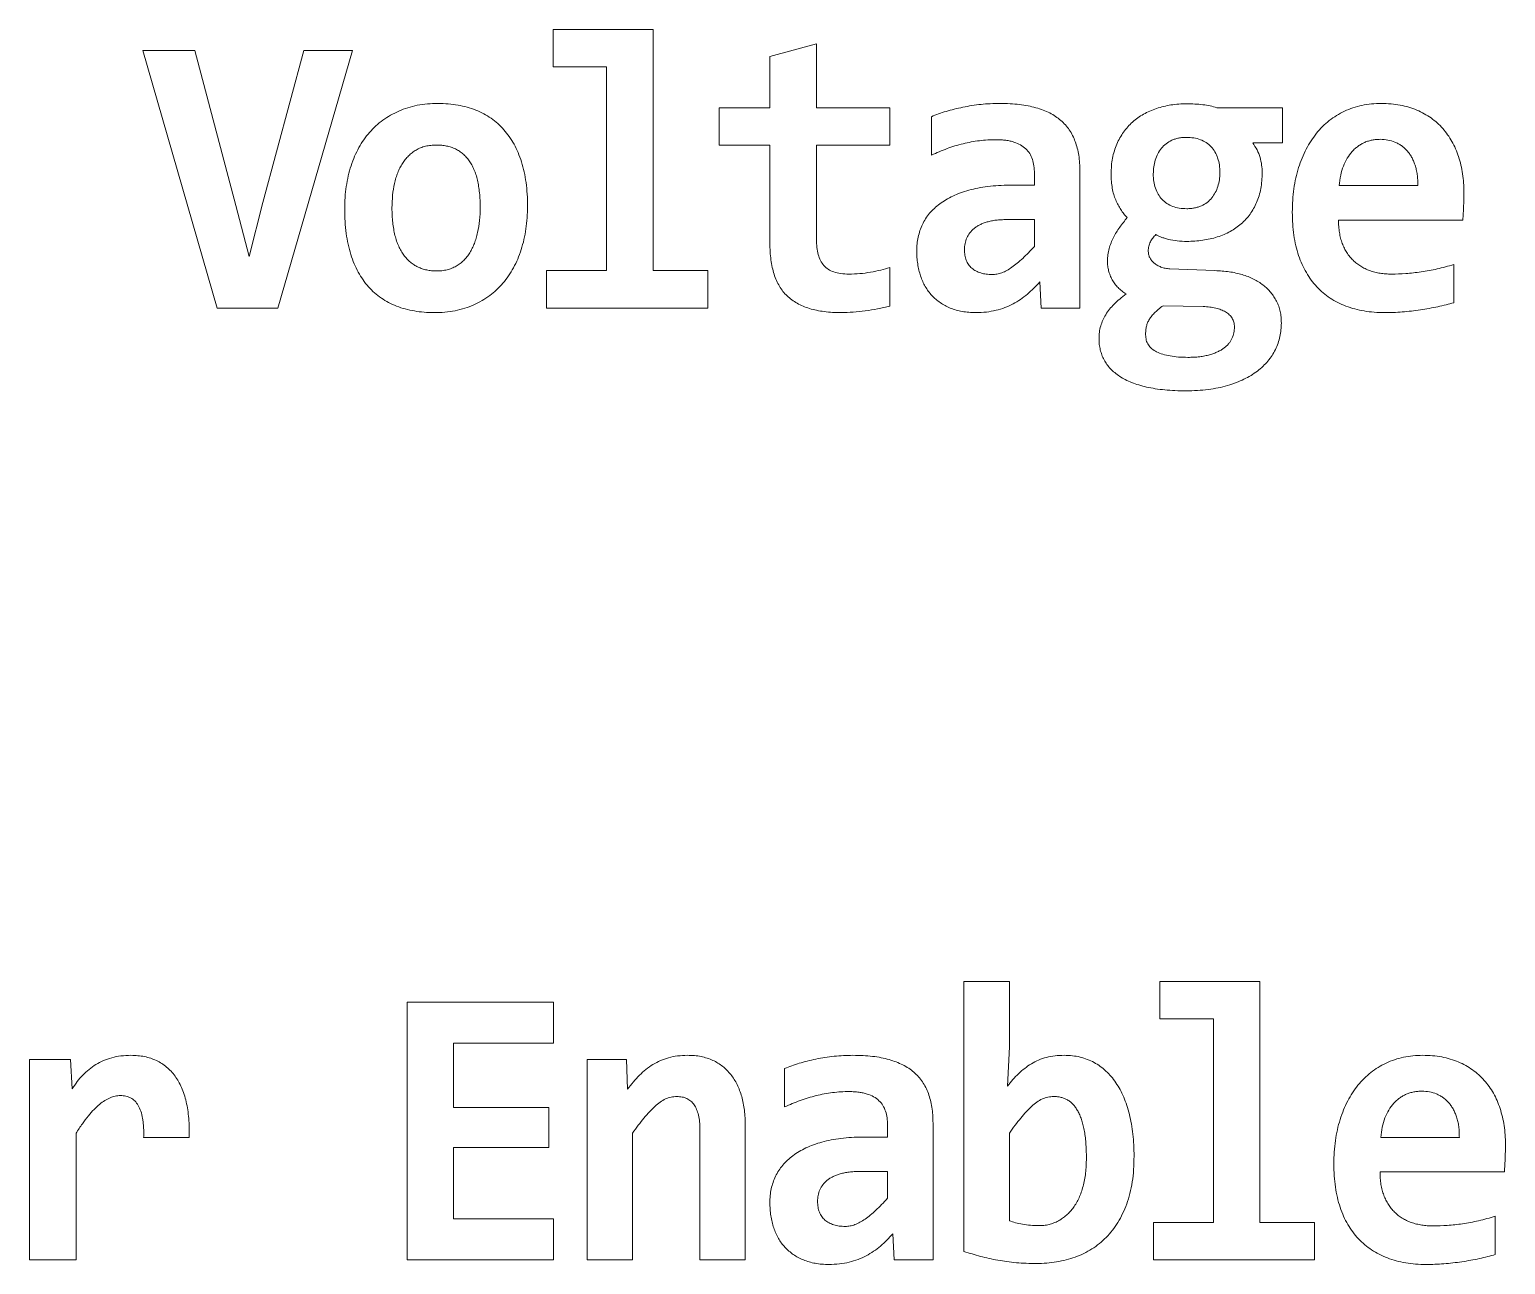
# Model space of a CAD drawing. Header units: inches. Extents: x -9 to 9, y -7.6 to 7.
# Drawn here: x -2.059 to 0.647, y 0.006 to 2.27 of the extents above; entities that cross this region are included whole.
import ezdxf

# ---------------------------------------------------------------- set-up
doc = ezdxf.new("R2010")
doc.units = ezdxf.units.IN
doc.header["$MEASUREMENT"] = 0

msp = doc.modelspace()

# ---------------------------------------------------------------- linework, layer by layer
at = {"color": 7, "linetype": 'Continuous', "lineweight": 15}
for p, q in [((-1.0988, 2.2704), (-0.9155, 2.2704)), ((-1.0988, 2.2018), (-1.0988, 2.2704)), ((-0.9155, 2.2704), (-0.9155, 1.8283)), ((-1.8512, 2.2321), (-1.756, 2.2321)), ((-1.715, 1.7596), (-1.8512, 2.2321)), ((-1.756, 2.2321), (-1.6805, 1.9476)), ((-1.631, 1.9531), (-1.5563, 2.2321)), ((-1.4668, 2.2321), (-1.6037, 1.7596)), ((-1.5563, 2.2321), (-1.4668, 2.2321)), ((-0.7015, 2.2209), (-0.6161, 2.2444)), ((-0.7015, 2.1269), (-0.7015, 2.2209)), ((-0.6161, 2.2444), (-0.6161, 2.1269)), ((-1.0008, 2.2018), (-1.0988, 2.2018)), ((-1.0008, 1.8283), (-1.0008, 2.2018)), ((-0.7947, 2.1269), (-0.7015, 2.1269)), ((-0.7947, 2.0583), (-0.7947, 2.1269)), ((-0.6161, 2.1269), (-0.4813, 2.1269)), ((-0.4813, 2.1269), (-0.4813, 2.0583)), ((0.1182, 2.1269), (0.2384, 2.1269)), ((0.2384, 2.1269), (0.2384, 2.0625)), ((-0.4052, 2.0402), (-0.4052, 2.1106)), ((-0.7015, 2.0583), (-0.7947, 2.0583)), ((-0.7015, 1.879), (-0.7015, 2.0583)), ((-0.6161, 2.0583), (-0.6161, 1.8855)), ((-0.4813, 2.0583), (-0.6161, 2.0583)), ((0.2384, 2.0625), (0.1838, 2.0625)), ((-0.2163, 1.9849), (-0.2163, 2.007)), ((-0.133, 2.0105), (-0.133, 1.7596)), ((-0.2617, 1.9849), (-0.2163, 1.9849)), ((0.3425, 1.9841), (0.4866, 1.9841)), ((-1.6563, 1.8543), (-1.631, 1.9531)), ((-1.6805, 1.9476), (-1.6563, 1.8543)), ((-0.2163, 1.9219), (-0.2672, 1.9219)), ((-0.2163, 1.8727), (-0.2163, 1.9219)), ((0.5692, 1.9208), (0.3412, 1.9208)), ((-1.1108, 1.7596), (-1.1108, 1.8283)), ((-1.1108, 1.8283), (-1.0008, 1.8283)), ((-0.9155, 1.8283), (-0.8155, 1.8283)), ((-0.8155, 1.8283), (-0.8155, 1.7596)), ((-0.4813, 1.8338), (-0.4813, 1.7633)), ((0.0322, 1.8316), (0.1145, 1.8283)), ((0.5525, 1.8395), (0.5525, 1.7694)), ((-0.2043, 1.7596), (-0.2065, 1.8077)), ((-1.6037, 1.7596), (-1.715, 1.7596)), ((-0.8155, 1.7596), (-1.1108, 1.7596)), ((-0.133, 1.7596), (-0.2043, 1.7596)), ((0.0929, 1.7625), (0.0196, 1.764)), ((-0.3457, 0.5249), (-0.2624, 0.5249)), ((-0.3457, 0.0297), (-0.3457, 0.5249)), ((-0.2624, 0.5249), (-0.2624, 0.4049)), ((0.0138, 0.5249), (0.197, 0.5249)), ((0.0138, 0.4563), (0.0138, 0.5249)), ((0.197, 0.5249), (0.197, 0.0828)), ((-1.3667, 0.4866), (-1.0981, 0.4866)), ((-1.3667, 0.0142), (-1.3667, 0.4866)), ((-1.0981, 0.4866), (-1.0981, 0.4114)), ((0.1118, 0.4563), (0.0138, 0.4563)), ((0.1118, 0.0828), (0.1118, 0.4563)), ((-1.2815, 0.4114), (-1.2815, 0.2939)), ((-1.0981, 0.4114), (-1.2815, 0.4114)), ((-2.0591, 0.3814), (-1.9837, 0.3814)), ((-2.0591, 0.0142), (-2.0591, 0.3814)), ((-1.9837, 0.3814), (-1.9806, 0.328)), ((-1.0367, 0.3814), (-0.9646, 0.3814)), ((-1.0367, 0.0142), (-1.0367, 0.3814)), ((-0.9646, 0.3814), (-0.9626, 0.3272)), ((-0.2624, 0.4049), (-0.2658, 0.3326)), ((-0.6745, 0.2947), (-0.6745, 0.3651)), ((-1.2815, 0.2939), (-1.1067, 0.2939)), ((-1.1067, 0.2939), (-1.1067, 0.2206)), ((-1.9737, 0.2466), (-1.9737, 0.0142)), ((-0.9534, 0.2466), (-0.9534, 0.0142)), ((-0.8298, 0.0142), (-0.8298, 0.2534)), ((-0.7465, 0.2607), (-0.7465, 0.0142)), ((-0.4857, 0.2394), (-0.4857, 0.2615)), ((-0.4023, 0.265), (-0.4023, 0.0142)), ((-0.2624, 0.2466), (-0.2624, 0.0861)), ((-1.7662, 0.2387), (-1.8498, 0.2387)), ((-1.2815, 0.2206), (-1.2815, 0.0893)), ((-1.1067, 0.2206), (-1.2815, 0.2206)), ((-0.5311, 0.2394), (-0.4857, 0.2394)), ((0.4186, 0.2387), (0.5628, 0.2387)), ((-0.4857, 0.1764), (-0.5365, 0.1764)), ((-0.4857, 0.1273), (-0.4857, 0.1764)), ((0.6453, 0.1754), (0.4173, 0.1754)), ((-1.2815, 0.0893), (-1.0981, 0.0893)), ((-1.0981, 0.0893), (-1.0981, 0.0142)), ((0.0018, 0.0142), (0.0018, 0.0828)), ((0.0018, 0.0828), (0.1118, 0.0828)), ((0.197, 0.0828), (0.2971, 0.0828)), ((0.2971, 0.0828), (0.2971, 0.0142)), ((0.6286, 0.0941), (0.6286, 0.0239)), ((-0.4737, 0.0142), (-0.4758, 0.0623)), ((-1.9737, 0.0142), (-2.0591, 0.0142)), ((-1.0981, 0.0142), (-1.3667, 0.0142)), ((-0.9534, 0.0142), (-1.0367, 0.0142)), ((-0.7465, 0.0142), (-0.8298, 0.0142)), ((-0.4023, 0.0142), (-0.4737, 0.0142)), ((0.2971, 0.0142), (0.0018, 0.0142))]:
    msp.add_line(p, q, dxfattribs=at)
for points, knots in [([(-1.4811, 1.9411), (-1.481, 1.9482), (-1.4807, 1.9622), (-1.4785, 1.9826), (-1.4749, 2.0021), (-1.4698, 2.0205), (-1.4632, 2.0378), (-1.4555, 2.0538), (-1.4463, 2.0685), (-1.4359, 2.0819), (-1.4241, 2.0938), (-1.4113, 2.1045), (-1.397, 2.1135), (-1.3818, 2.1213), (-1.3654, 2.1274), (-1.3478, 2.1318), (-1.3293, 2.1344), (-1.3166, 2.1347), (-1.3102, 2.1348)], [0, 0, 0, 0, 0.073521, 0.143709, 0.211368, 0.276972, 0.340224, 0.40118, 0.4601, 0.517938, 0.575091, 0.632243, 0.689415, 0.747906, 0.807889, 0.869637, 0.933439, 1, 1, 1, 1]), ([(-1.3102, 2.1348), (-1.3038, 2.1347), (-1.2915, 2.1344), (-1.2736, 2.1322), (-1.2567, 2.1283), (-1.2409, 2.1231), (-1.2262, 2.1163), (-1.2126, 2.108), (-1.2002, 2.0982), (-1.1891, 2.0869), (-1.1791, 2.0741), (-1.1702, 2.0601), (-1.1629, 2.0445), (-1.1567, 2.0275), (-1.1517, 2.0091), (-1.1484, 1.9894), (-1.1461, 1.9683), (-1.146, 1.9537), (-1.1459, 1.9462)], [0, 0, 0, 0, 0.066687, 0.130052, 0.190325, 0.248659, 0.305427, 0.360698, 0.415906, 0.471543, 0.528105, 0.586287, 0.646401, 0.709764, 0.776429, 0.846739, 0.920909, 1, 1, 1, 1]), ([(-0.4052, 2.1106), (-0.4009, 2.1124), (-0.392, 2.1159), (-0.3781, 2.1205), (-0.3632, 2.1245), (-0.3475, 2.1281), (-0.3311, 2.1311), (-0.3143, 2.1333), (-0.2972, 2.1346), (-0.2857, 2.1348), (-0.2798, 2.1348)], [0, 0, 0, 0, 0.108261, 0.22246, 0.341838, 0.468487, 0.599031, 0.731029, 0.864015, 1, 1, 1, 1]), ([(-0.2798, 2.1348), (-0.2736, 2.1347), (-0.2616, 2.1345), (-0.2444, 2.1332), (-0.2285, 2.1307), (-0.2139, 2.1273), (-0.2006, 2.1229), (-0.1884, 2.1177), (-0.1776, 2.1114), (-0.1679, 2.104), (-0.1595, 2.0957), (-0.1522, 2.0864), (-0.1461, 2.0761), (-0.1413, 2.0648), (-0.1376, 2.0526), (-0.1349, 2.0395), (-0.1333, 2.0253), (-0.1331, 2.0155), (-0.133, 2.0105)], [0, 0, 0, 0, 0.084243, 0.162414, 0.2349, 0.302044, 0.36525, 0.424414, 0.481023, 0.535228, 0.588272, 0.641032, 0.695064, 0.749905, 0.807156, 0.867426, 0.931719, 1, 1, 1, 1]), ([(-0.0757, 2.0055), (-0.0756, 2.0105), (-0.0754, 2.0202), (-0.0735, 2.0344), (-0.0701, 2.0477), (-0.0656, 2.0602), (-0.0598, 2.0717), (-0.0531, 2.0824), (-0.0453, 2.0921), (-0.0366, 2.1009), (-0.0269, 2.1086), (-0.0163, 2.1154), (-0.0048, 2.1211), (0.0075, 2.1259), (0.0205, 2.1296), (0.0341, 2.1322), (0.0484, 2.1339), (0.058, 2.1341), (0.063, 2.1342)], [0, 0, 0, 0, 0.070326, 0.136689, 0.200835, 0.262751, 0.32335, 0.382242, 0.440086, 0.497575, 0.555419, 0.613888, 0.674039, 0.735366, 0.799063, 0.864024, 0.930697, 1, 1, 1, 1]), ([(0.063, 2.1342), (0.068, 2.1341), (0.0778, 2.134), (0.0922, 2.1326), (0.1057, 2.1308), (0.1142, 2.1282), (0.1182, 2.1269)], [0, 0, 0, 0, 0.268021, 0.527383, 0.773412, 1, 1, 1, 1]), ([(0.2565, 1.9357), (0.2566, 1.943), (0.2569, 1.9573), (0.259, 1.9782), (0.2627, 1.9981), (0.2677, 2.017), (0.2742, 2.0347), (0.2817, 2.0512), (0.2906, 2.0663), (0.3005, 2.0802), (0.3116, 2.0927), (0.3241, 2.1035), (0.3375, 2.1131), (0.3521, 2.1209), (0.3677, 2.1272), (0.3843, 2.1316), (0.4017, 2.1344), (0.4136, 2.1347), (0.4197, 2.1348)], [0, 0, 0, 0, 0.075549, 0.148101, 0.217721, 0.285145, 0.350127, 0.412892, 0.472943, 0.531802, 0.589465, 0.646114, 0.702695, 0.759824, 0.817626, 0.876706, 0.93701, 1, 1, 1, 1]), ([(0.4197, 2.1348), (0.4257, 2.1347), (0.4373, 2.1344), (0.4542, 2.1322), (0.47, 2.1283), (0.4848, 2.1231), (0.4984, 2.1164), (0.511, 2.1085), (0.5224, 2.0994), (0.5325, 2.089), (0.5415, 2.0777), (0.5494, 2.0652), (0.5561, 2.0517), (0.5615, 2.0372), (0.5659, 2.0219), (0.569, 2.0057), (0.5709, 1.9889), (0.5711, 1.9774), (0.5712, 1.9715)], [0, 0, 0, 0, 0.07109, 0.138458, 0.202827, 0.264709, 0.324817, 0.38311, 0.440897, 0.498041, 0.555564, 0.613497, 0.673412, 0.734789, 0.79806, 0.863038, 0.930202, 1, 1, 1, 1]), ([(-1.3128, 2.0586), (-1.3164, 2.0585), (-1.3232, 2.0583), (-1.333, 2.0566), (-1.342, 2.0537), (-1.3502, 2.0497), (-1.3575, 2.0447), (-1.3642, 2.0389), (-1.3703, 2.0323), (-1.3756, 2.0248), (-1.3802, 2.0166), (-1.3842, 2.0077), (-1.3873, 1.9982), (-1.3909, 1.9845), (-1.3938, 1.9661), (-1.3942, 1.9511), (-1.3945, 1.9433)], [0, 0, 0, 0, 0.066047, 0.128237, 0.186984, 0.243878, 0.299135, 0.354475, 0.410211, 0.468111, 0.526885, 0.587435, 0.650651, 0.71677, 0.854427, 1, 1, 1, 1]), ([(-1.2326, 1.944), (-1.2327, 1.9486), (-1.2328, 1.9575), (-1.2338, 1.9705), (-1.2354, 1.9826), (-1.2374, 1.9939), (-1.2403, 2.0042), (-1.2439, 2.0136), (-1.2479, 2.0222), (-1.2528, 2.0298), (-1.2581, 2.0367), (-1.2642, 2.0425), (-1.2708, 2.0475), (-1.278, 2.0516), (-1.2859, 2.0547), (-1.2943, 2.0569), (-1.3034, 2.0584), (-1.3096, 2.0585), (-1.3128, 2.0586)], [0, 0, 0, 0, 0.087026, 0.168859, 0.245739, 0.317828, 0.385086, 0.447842, 0.507574, 0.564267, 0.618513, 0.67098, 0.722508, 0.774457, 0.827434, 0.881913, 0.939241, 1, 1, 1, 1]), ([(-0.2867, 2.0683), (-0.2918, 2.0682), (-0.302, 2.0681), (-0.3172, 2.0667), (-0.3324, 2.0643), (-0.3523, 2.06), (-0.377, 2.0526), (-0.3957, 2.0443), (-0.4052, 2.0402)], [0, 0, 0, 0, 0.1248241, 0.249245, 0.3737638, 0.4986946, 0.7485029, 1, 1, 1, 1]), ([(-0.2163, 2.007), (-0.2165, 2.0114), (-0.2169, 2.02), (-0.2196, 2.0323), (-0.2245, 2.0431), (-0.232, 2.0522), (-0.2419, 2.0594), (-0.252, 2.0635), (-0.2611, 2.066), (-0.269, 2.0674), (-0.2776, 2.0681), (-0.2836, 2.0682), (-0.2867, 2.0683)], [0, 0, 0, 0, 0.1253655, 0.2403823, 0.3495839, 0.4555108, 0.5671546, 0.6899679, 0.7584013, 0.83159, 0.9129191, 1, 1, 1, 1]), ([(0.0622, 2.0727), (0.0597, 2.0727), (0.0549, 2.0726), (0.048, 2.0715), (0.0415, 2.0698), (0.0336, 2.0666), (0.0247, 2.0614), (0.0161, 2.0528), (0.0095, 2.0426), (0.0049, 2.031), (0.0021, 2.0185), (0.0017, 2.0098), (0.0015, 2.0055)], [0, 0, 0, 0, 0.072507, 0.14155, 0.206741, 0.269907, 0.389998, 0.506549, 0.623312, 0.745744, 0.871571, 1, 1, 1, 1]), ([(0.1237, 2.0076), (0.1236, 2.0125), (0.1233, 2.0217), (0.12, 2.0347), (0.1151, 2.0462), (0.1078, 2.0557), (0.0987, 2.0634), (0.088, 2.0689), (0.0756, 2.0722), (0.0668, 2.0725), (0.0622, 2.0727)], [0, 0, 0, 0, 0.143794, 0.273013, 0.393417, 0.510103, 0.624652, 0.741204, 0.864549, 1, 1, 1, 1]), ([(0.1838, 2.0625), (0.1867, 2.0583), (0.1923, 2.0501), (0.1976, 2.0362), (0.2007, 2.022), (0.2011, 2.0124), (0.2012, 2.0076)], [0, 0, 0, 0, 0.260917, 0.510148, 0.754761, 1, 1, 1, 1]), ([(0.418, 2.0691), (0.4154, 2.069), (0.4104, 2.0689), (0.403, 2.0678), (0.396, 2.0661), (0.3893, 2.0636), (0.383, 2.0605), (0.3771, 2.0566), (0.3714, 2.0521), (0.3644, 2.045), (0.3568, 2.0345), (0.3497, 2.0198), (0.3448, 2.0027), (0.3432, 1.9905), (0.3425, 1.9841)], [0, 0, 0, 0, 0.061179, 0.119531, 0.176361, 0.232503, 0.288316, 0.344123, 0.400872, 0.459703, 0.579922, 0.708261, 0.847154, 1, 1, 1, 1]), ([(0.4866, 1.9841), (0.4866, 1.9876), (0.4865, 1.9944), (0.4857, 2.0042), (0.484, 2.0133), (0.4817, 2.0218), (0.4786, 2.0295), (0.4753, 2.0366), (0.4713, 2.0429), (0.4667, 2.0485), (0.4618, 2.0535), (0.4565, 2.0577), (0.4508, 2.0612), (0.4428, 2.0651), (0.4318, 2.0683), (0.4226, 2.0688), (0.418, 2.0691)], [0, 0, 0, 0, 0.0851, 0.164409, 0.239501, 0.309861, 0.376931, 0.440611, 0.501073, 0.559105, 0.615584, 0.669955, 0.724159, 0.778133, 0.886656, 1, 1, 1, 1]), ([(-0.0463, 1.9256), (-0.0484, 1.9279), (-0.0526, 1.9325), (-0.058, 1.9404), (-0.063, 1.9488), (-0.0676, 1.958), (-0.0714, 1.9682), (-0.0738, 1.9796), (-0.0755, 1.9921), (-0.0757, 2.0009), (-0.0757, 2.0055)], [0, 0, 0, 0, 0.106887, 0.215031, 0.327699, 0.443905, 0.566423, 0.699633, 0.842995, 1, 1, 1, 1]), ([(0.0015, 2.0055), (0.0016, 2.0008), (0.0019, 1.9919), (0.0051, 1.9794), (0.0102, 1.9682), (0.0173, 1.9587), (0.0264, 1.951), (0.0372, 1.9457), (0.0496, 1.9424), (0.0584, 1.942), (0.063, 1.9418)], [0, 0, 0, 0, 0.138292, 0.266164, 0.385299, 0.502937, 0.619053, 0.737663, 0.862696, 1, 1, 1, 1]), ([(0.2012, 2.0076), (0.2011, 2.0026), (0.2009, 1.9929), (0.1989, 1.9789), (0.1959, 1.9657), (0.1913, 1.9535), (0.1857, 1.9422), (0.1792, 1.9318), (0.1715, 1.9223), (0.1628, 1.9138), (0.1532, 1.9064), (0.1427, 1.8998), (0.1312, 1.8944), (0.1189, 1.8897), (0.1058, 1.8863), (0.0921, 1.8837), (0.0778, 1.8822), (0.068, 1.882), (0.063, 1.8819)], [0, 0, 0, 0, 0.0704708, 0.1374474, 0.2009637, 0.2625003, 0.3218488, 0.37946, 0.4367317, 0.4940416, 0.5510822, 0.6095509, 0.6691324, 0.7313201, 0.7953353, 0.8608009, 0.929043, 1, 1, 1, 1]), ([(0.063, 1.9418), (0.0654, 1.9419), (0.0702, 1.942), (0.0772, 1.9431), (0.0837, 1.9447), (0.0916, 1.9478), (0.1004, 1.953), (0.1091, 1.9614), (0.1156, 1.9714), (0.1203, 1.9827), (0.1231, 1.9949), (0.1235, 2.0033), (0.1237, 2.0076)], [0, 0, 0, 0, 0.07344, 0.14337, 0.209134, 0.273112, 0.394747, 0.511312, 0.62869, 0.748767, 0.873101, 1, 1, 1, 1]), ([(-0.4321, 1.8648), (-0.432, 1.8691), (-0.4318, 1.8775), (-0.4298, 1.8899), (-0.4264, 1.9017), (-0.422, 1.913), (-0.416, 1.9237), (-0.4088, 1.9337), (-0.3999, 1.9427), (-0.39, 1.9512), (-0.3785, 1.9586), (-0.3658, 1.9654), (-0.3518, 1.9712), (-0.3364, 1.9761), (-0.3197, 1.98), (-0.3016, 1.9829), (-0.2821, 1.9846), (-0.2687, 1.9848), (-0.2617, 1.9849)], [0, 0, 0, 0, 0.0544446, 0.1076322, 0.1598531, 0.2115274, 0.2632765, 0.3159195, 0.3692404, 0.4247032, 0.4827468, 0.5438689, 0.6081917, 0.6768312, 0.7500909, 0.8278414, 0.9113247, 1, 1, 1, 1]), ([(0.5712, 1.9715), (0.5712, 1.968), (0.5712, 1.9602), (0.5707, 1.9476), (0.5701, 1.9342), (0.5695, 1.9252), (0.5692, 1.9208)], [0, 0, 0, 0, 0.2048815, 0.4648033, 0.7417743, 1, 1, 1, 1]), ([(-1.3169, 1.7513), (-1.3232, 1.7514), (-1.3354, 1.7517), (-1.3532, 1.754), (-1.3701, 1.7576), (-1.3859, 1.7629), (-1.4006, 1.7696), (-1.4141, 1.7778), (-1.4266, 1.7874), (-1.4378, 1.7987), (-1.4479, 1.8113), (-1.4565, 1.8256), (-1.4641, 1.8412), (-1.4702, 1.8583), (-1.4752, 1.8769), (-1.4787, 1.897), (-1.4807, 1.9186), (-1.481, 1.9334), (-1.4811, 1.9411)], [0, 0, 0, 0, 0.0656555, 0.1283807, 0.188234, 0.2463214, 0.3028492, 0.3576899, 0.4127289, 0.4678648, 0.5238932, 0.5819504, 0.6423098, 0.7057567, 0.7728635, 0.8440482, 0.9197339, 1, 1, 1, 1]), ([(-1.3945, 1.9433), (-1.3944, 1.9387), (-1.3943, 1.9297), (-1.3932, 1.9166), (-1.3915, 1.9044), (-1.3892, 1.8931), (-1.3861, 1.8827), (-1.3823, 1.8731), (-1.378, 1.8644), (-1.3728, 1.8567), (-1.3671, 1.8498), (-1.3609, 1.8438), (-1.3541, 1.8389), (-1.3468, 1.8348), (-1.339, 1.8315), (-1.3307, 1.8293), (-1.322, 1.8279), (-1.3159, 1.8277), (-1.3128, 1.8277)], [0, 0, 0, 0, 0.087097, 0.169086, 0.245528, 0.318039, 0.385851, 0.449284, 0.510091, 0.568051, 0.623709, 0.677246, 0.729495, 0.78167, 0.833914, 0.886726, 0.942335, 1, 1, 1, 1]), ([(-1.1459, 1.9462), (-1.146, 1.9391), (-1.1463, 1.9253), (-1.1485, 1.9049), (-1.1521, 1.8854), (-1.1573, 1.867), (-1.1636, 1.8496), (-1.1713, 1.8335), (-1.1804, 1.8186), (-1.1907, 1.805), (-1.2023, 1.7929), (-1.2151, 1.7822), (-1.2293, 1.7729), (-1.2446, 1.7651), (-1.2611, 1.7588), (-1.2788, 1.7545), (-1.2975, 1.7517), (-1.3103, 1.7514), (-1.3169, 1.7513)], [0, 0, 0, 0, 0.072519, 0.142449, 0.20986, 0.275223, 0.338456, 0.399358, 0.458492, 0.516473, 0.573687, 0.630348, 0.687707, 0.746475, 0.806367, 0.868243, 0.932587, 1, 1, 1, 1]), ([(-1.3128, 1.8277), (-1.3095, 1.8277), (-1.303, 1.8279), (-1.2936, 1.8297), (-1.2848, 1.8323), (-1.2767, 1.8363), (-1.2693, 1.8412), (-1.2626, 1.847), (-1.2568, 1.8536), (-1.2516, 1.8611), (-1.2472, 1.8694), (-1.2431, 1.8783), (-1.24, 1.888), (-1.2364, 1.9019), (-1.2332, 1.9207), (-1.2328, 1.9361), (-1.2326, 1.944)], [0, 0, 0, 0, 0.063392, 0.122964, 0.180051, 0.236076, 0.291922, 0.346341, 0.402155, 0.45876, 0.517827, 0.579024, 0.642912, 0.709718, 0.850987, 1, 1, 1, 1]), ([(-0.2672, 1.9219), (-0.2706, 1.9218), (-0.2771, 1.9217), (-0.2866, 1.921), (-0.2952, 1.9196), (-0.3029, 1.9177), (-0.31, 1.9153), (-0.3163, 1.9125), (-0.322, 1.9095), (-0.3284, 1.9047), (-0.3352, 1.8979), (-0.3408, 1.8884), (-0.3441, 1.8779), (-0.3445, 1.8706), (-0.3447, 1.867)], [0, 0, 0, 0, 0.095066, 0.183361, 0.264427, 0.338657, 0.407293, 0.471781, 0.532208, 0.58942, 0.695517, 0.796893, 0.897491, 1, 1, 1, 1]), ([(-0.0825, 1.8457), (-0.0824, 1.8496), (-0.0821, 1.8574), (-0.0797, 1.8686), (-0.0761, 1.8791), (-0.0716, 1.8891), (-0.0662, 1.8987), (-0.0601, 1.9079), (-0.0533, 1.9168), (-0.0486, 1.9226), (-0.0463, 1.9256)], [0, 0, 0, 0, 0.13293, 0.258567, 0.382158, 0.504121, 0.62613, 0.749443, 0.874938, 1, 1, 1, 1]), ([(0.4258, 1.7513), (0.4194, 1.7514), (0.4068, 1.7517), (0.3884, 1.754), (0.3711, 1.7576), (0.3548, 1.7629), (0.3397, 1.7696), (0.3257, 1.7777), (0.3129, 1.7874), (0.3013, 1.7983), (0.2909, 1.8108), (0.282, 1.8247), (0.274, 1.8397), (0.2677, 1.8563), (0.2627, 1.8743), (0.259, 1.8935), (0.2569, 1.9142), (0.2566, 1.9284), (0.2565, 1.9357)], [0, 0, 0, 0, 0.067775, 0.132596, 0.194507, 0.254237, 0.312342, 0.368999, 0.424608, 0.4805, 0.536863, 0.594781, 0.654186, 0.71637, 0.781643, 0.850195, 0.922825, 1, 1, 1, 1]), ([(0.3412, 1.9208), (0.3413, 1.9169), (0.3414, 1.9093), (0.3427, 1.8982), (0.3449, 1.8879), (0.3479, 1.8782), (0.3518, 1.8694), (0.3565, 1.8613), (0.3617, 1.8538), (0.3677, 1.8471), (0.3745, 1.8412), (0.382, 1.8362), (0.3899, 1.8317), (0.3986, 1.8281), (0.4079, 1.8254), (0.4176, 1.8233), (0.4279, 1.8221), (0.4349, 1.822), (0.4384, 1.8219)], [0, 0, 0, 0, 0.074956, 0.144893, 0.212477, 0.276011, 0.337619, 0.39649, 0.454119, 0.511011, 0.56796, 0.624811, 0.68242, 0.74224, 0.803421, 0.866725, 0.931849, 1, 1, 1, 1]), ([(-0.5701, 1.7513), (-0.5756, 1.7513), (-0.5862, 1.7514), (-0.6015, 1.753), (-0.6156, 1.7553), (-0.6287, 1.7586), (-0.6406, 1.7628), (-0.6514, 1.7683), (-0.6613, 1.7745), (-0.67, 1.7818), (-0.6778, 1.7901), (-0.6841, 1.7997), (-0.6897, 1.8101), (-0.6941, 1.8217), (-0.6973, 1.8345), (-0.6998, 1.8483), (-0.7011, 1.8633), (-0.7014, 1.8736), (-0.7015, 1.879)], [0, 0, 0, 0, 0.077919, 0.15009, 0.217776, 0.280954, 0.340632, 0.397181, 0.451763, 0.505255, 0.558231, 0.612103, 0.667533, 0.72549, 0.787199, 0.853476, 0.924088, 1, 1, 1, 1]), ([(-0.6161, 1.8855), (-0.616, 1.8806), (-0.6157, 1.8712), (-0.6131, 1.8582), (-0.609, 1.847), (-0.6029, 1.8377), (-0.5946, 1.8303), (-0.5838, 1.8254), (-0.571, 1.8222), (-0.5617, 1.822), (-0.5567, 1.8219)], [0, 0, 0, 0, 0.14738, 0.277856, 0.394285, 0.501922, 0.608439, 0.721937, 0.85149, 1, 1, 1, 1]), ([(-0.2939, 1.8211), (-0.2909, 1.8213), (-0.2849, 1.8217), (-0.2758, 1.8243), (-0.2666, 1.8286), (-0.2573, 1.8346), (-0.2476, 1.8421), (-0.2375, 1.851), (-0.227, 1.8613), (-0.22, 1.8688), (-0.2163, 1.8727)], [0, 0, 0, 0, 0.0922987, 0.1898655, 0.2946337, 0.4099404, 0.5369867, 0.6783101, 0.8319961, 1, 1, 1, 1]), ([(0.0062, 1.8945), (0.0044, 1.8924), (0.0006, 1.8882), (-0.0039, 1.881), (-0.0071, 1.8729), (-0.0075, 1.8671), (-0.0077, 1.8641)], [0, 0, 0, 0, 0.244148, 0.491338, 0.738667, 1, 1, 1, 1]), ([(0.063, 1.8819), (0.0571, 1.882), (0.0459, 1.8824), (0.0322, 1.8847), (0.0225, 1.8875), (0.0162, 1.8896), (0.0108, 1.8918), (0.0076, 1.8936), (0.0062, 1.8945)], [0, 0, 0, 0, 0.297537, 0.575003, 0.701933, 0.815477, 0.914318, 1, 1, 1, 1]), ([(-0.3239, 1.7513), (-0.3282, 1.7514), (-0.3366, 1.7516), (-0.3487, 1.7532), (-0.3601, 1.7558), (-0.3706, 1.7594), (-0.3803, 1.7641), (-0.3893, 1.7694), (-0.3973, 1.7757), (-0.4047, 1.7826), (-0.4111, 1.7905), (-0.4167, 1.7991), (-0.4214, 1.8085), (-0.4254, 1.8186), (-0.4283, 1.8294), (-0.4307, 1.8407), (-0.4319, 1.8526), (-0.4321, 1.8607), (-0.4321, 1.8648)], [0, 0, 0, 0, 0.072994, 0.141702, 0.206622, 0.269145, 0.329265, 0.387669, 0.444815, 0.501515, 0.55847, 0.615981, 0.674745, 0.735634, 0.798807, 0.863348, 0.930643, 1, 1, 1, 1]), ([(-0.3447, 1.867), (-0.3446, 1.8634), (-0.3443, 1.8567), (-0.3417, 1.8473), (-0.3375, 1.8391), (-0.3313, 1.8325), (-0.3237, 1.8273), (-0.3148, 1.8236), (-0.3047, 1.8215), (-0.2976, 1.8213), (-0.2939, 1.8211)], [0, 0, 0, 0, 0.135407, 0.258365, 0.373559, 0.487594, 0.604479, 0.725455, 0.856455, 1, 1, 1, 1]), ([(-0.0484, 1.7857), (-0.0511, 1.7874), (-0.0563, 1.7909), (-0.0632, 1.7971), (-0.0692, 1.8039), (-0.074, 1.8116), (-0.0777, 1.8197), (-0.0805, 1.8281), (-0.0822, 1.8368), (-0.0824, 1.8427), (-0.0825, 1.8457)], [0, 0, 0, 0, 0.132194, 0.259419, 0.384688, 0.509473, 0.633683, 0.755736, 0.876564, 1, 1, 1, 1]), ([(-0.0077, 1.8641), (-0.0076, 1.8621), (-0.0074, 1.8581), (-0.0052, 1.8523), (-0.0018, 1.8469), (0.0029, 1.8419), (0.0089, 1.838), (0.0157, 1.8345), (0.0236, 1.8323), (0.0293, 1.8318), (0.0322, 1.8316)], [0, 0, 0, 0, 0.102602, 0.210705, 0.324402, 0.44194, 0.568182, 0.700775, 0.84422, 1, 1, 1, 1]), ([(-0.5567, 1.8219), (-0.5499, 1.822), (-0.5366, 1.8223), (-0.517, 1.8252), (-0.4987, 1.8291), (-0.4869, 1.8323), (-0.4813, 1.8338)], [0, 0, 0, 0, 0.264575, 0.522899, 0.7717, 1, 1, 1, 1]), ([(0.1145, 1.8283), (0.119, 1.8281), (0.1278, 1.8277), (0.1406, 1.8264), (0.1528, 1.8241), (0.1644, 1.8211), (0.1752, 1.8175), (0.1852, 1.8131), (0.1945, 1.8079), (0.2029, 1.8021), (0.2105, 1.7956), (0.2172, 1.7885), (0.2229, 1.7806), (0.2278, 1.7721), (0.2317, 1.7631), (0.2345, 1.7534), (0.2361, 1.743), (0.2363, 1.7359), (0.2364, 1.7322)], [0, 0, 0, 0, 0.077677, 0.151973, 0.222719, 0.291394, 0.356991, 0.419552, 0.480175, 0.538569, 0.596186, 0.651925, 0.707453, 0.763416, 0.819669, 0.877332, 0.93714, 1, 1, 1, 1]), ([(0.4384, 1.8219), (0.4471, 1.8221), (0.4652, 1.8226), (0.4932, 1.8257), (0.5226, 1.831), (0.5424, 1.8367), (0.5525, 1.8395)], [0, 0, 0, 0, 0.225833, 0.468583, 0.727231, 1, 1, 1, 1]), ([(-0.2065, 1.8077), (-0.2101, 1.8038), (-0.2174, 1.7958), (-0.2292, 1.785), (-0.2418, 1.7752), (-0.2556, 1.7669), (-0.2706, 1.7601), (-0.287, 1.7551), (-0.3049, 1.7519), (-0.3174, 1.7515), (-0.3239, 1.7513)], [0, 0, 0, 0, 0.120313, 0.239001, 0.356319, 0.475038, 0.596329, 0.722779, 0.855926, 1, 1, 1, 1]), ([(-0.4813, 1.7633), (-0.4888, 1.7616), (-0.5038, 1.7581), (-0.5264, 1.7543), (-0.5485, 1.7519), (-0.563, 1.7515), (-0.5701, 1.7513)], [0, 0, 0, 0, 0.257612, 0.515301, 0.764807, 1, 1, 1, 1]), ([(-0.0979, 1.7033), (-0.0978, 1.7074), (-0.0976, 1.7153), (-0.0951, 1.7268), (-0.0912, 1.7375), (-0.0857, 1.7478), (-0.0788, 1.7577), (-0.0701, 1.7672), (-0.0599, 1.7766), (-0.0524, 1.7826), (-0.0484, 1.7857)], [0, 0, 0, 0, 0.122272, 0.23712, 0.349893, 0.464821, 0.584798, 0.711398, 0.850028, 1, 1, 1, 1]), ([(0.0196, 1.764), (0.0165, 1.7617), (0.0109, 1.7574), (0.0035, 1.7506), (-0.0023, 1.7441), (-0.0067, 1.7377), (-0.0097, 1.7312), (-0.0115, 1.7246), (-0.0123, 1.7178), (-0.0125, 1.7132), (-0.0126, 1.7108)], [0, 0, 0, 0, 0.175563, 0.327906, 0.459473, 0.577982, 0.684615, 0.788684, 0.891422, 1, 1, 1, 1]), ([(0.1504, 1.7249), (0.1502, 1.728), (0.1499, 1.7337), (0.1464, 1.7415), (0.1411, 1.7479), (0.134, 1.7529), (0.1255, 1.7569), (0.1157, 1.7597), (0.1047, 1.7616), (0.097, 1.7622), (0.0929, 1.7625)], [0, 0, 0, 0, 0.118663, 0.224206, 0.329813, 0.441197, 0.562298, 0.695448, 0.84074, 1, 1, 1, 1]), ([(0.5525, 1.7694), (0.5479, 1.7681), (0.5382, 1.7654), (0.5232, 1.7619), (0.5074, 1.7591), (0.4913, 1.7562), (0.4748, 1.7541), (0.4583, 1.7525), (0.4419, 1.7515), (0.4311, 1.7514), (0.4258, 1.7513)], [0, 0, 0, 0, 0.1123247, 0.2339563, 0.3596271, 0.4874644, 0.6170297, 0.7469545, 0.8756601, 1, 1, 1, 1]), ([(0.2364, 1.7322), (0.2362, 1.728), (0.236, 1.7196), (0.2339, 1.7072), (0.2305, 1.6952), (0.2256, 1.6836), (0.2196, 1.6725), (0.2118, 1.6623), (0.2029, 1.6526), (0.1925, 1.6439), (0.1807, 1.6359), (0.1677, 1.6289), (0.1532, 1.6227), (0.1375, 1.6173), (0.1204, 1.613), (0.1019, 1.6101), (0.0822, 1.6082), (0.0686, 1.608), (0.0616, 1.6079)], [0, 0, 0, 0, 0.052672, 0.104633, 0.15656, 0.208719, 0.261198, 0.314069, 0.368321, 0.424944, 0.483676, 0.54512, 0.610212, 0.679431, 0.752521, 0.830207, 0.912583, 1, 1, 1, 1]), ([(-0.0126, 1.7108), (-0.0123, 1.7074), (-0.0119, 1.701), (-0.0079, 1.6919), (-0.0012, 1.6845), (0.008, 1.6788), (0.0194, 1.6745), (0.0328, 1.6715), (0.0482, 1.6695), (0.0592, 1.6694), (0.065, 1.6692)], [0, 0, 0, 0, 0.102293, 0.19755, 0.294937, 0.402956, 0.525921, 0.66484, 0.822066, 1, 1, 1, 1]), ([(0.065, 1.6692), (0.0688, 1.6693), (0.076, 1.6694), (0.0865, 1.6703), (0.0959, 1.6718), (0.1046, 1.6738), (0.1123, 1.6764), (0.1193, 1.6793), (0.1257, 1.6824), (0.1311, 1.6861), (0.136, 1.69), (0.14, 1.6944), (0.1434, 1.6989), (0.1467, 1.7055), (0.1498, 1.7142), (0.1502, 1.7214), (0.1504, 1.7249)], [0, 0, 0, 0, 0.099389, 0.190611, 0.274127, 0.351193, 0.422326, 0.488294, 0.55033, 0.607779, 0.662381, 0.713451, 0.762377, 0.811006, 0.90674, 1, 1, 1, 1]), ([(0.0616, 1.6079), (0.0548, 1.608), (0.0418, 1.6081), (0.023, 1.6094), (0.0057, 1.6116), (-0.0103, 1.6146), (-0.0248, 1.6184), (-0.0379, 1.623), (-0.0497, 1.6282), (-0.0601, 1.6342), (-0.0692, 1.6409), (-0.077, 1.6482), (-0.0836, 1.6561), (-0.0889, 1.6646), (-0.093, 1.6736), (-0.0957, 1.6832), (-0.0977, 1.6931), (-0.0978, 1.6999), (-0.0979, 1.7033)], [0, 0, 0, 0, 0.097234, 0.187457, 0.271479, 0.348954, 0.420818, 0.487352, 0.548821, 0.606431, 0.66013, 0.711069, 0.76, 0.807816, 0.855237, 0.902434, 0.950555, 1, 1, 1, 1]), ([(-1.9806, 0.328), (-1.9776, 0.3325), (-1.9718, 0.3413), (-1.9615, 0.3533), (-1.9502, 0.3639), (-1.9375, 0.3729), (-1.9235, 0.3801), (-1.908, 0.3854), (-1.8911, 0.3888), (-1.8792, 0.3892), (-1.873, 0.3894)], [0, 0, 0, 0, 0.123934, 0.244377, 0.363385, 0.481642, 0.602207, 0.726042, 0.857968, 1, 1, 1, 1]), ([(-1.873, 0.3894), (-1.8688, 0.3892), (-1.8605, 0.3889), (-1.8484, 0.3873), (-1.837, 0.3841), (-1.8264, 0.38), (-1.8166, 0.3746), (-1.8076, 0.368), (-1.7993, 0.3603), (-1.792, 0.3513), (-1.7856, 0.3413), (-1.78, 0.3301), (-1.7753, 0.3176), (-1.7716, 0.304), (-1.7686, 0.2892), (-1.767, 0.2734), (-1.7659, 0.2564), (-1.7661, 0.2447), (-1.7662, 0.2387)], [0, 0, 0, 0, 0.06063, 0.1182, 0.17412, 0.227791, 0.280625, 0.33345, 0.386373, 0.440971, 0.497288, 0.556455, 0.619585, 0.686618, 0.757671, 0.833476, 0.914005, 1, 1, 1, 1]), ([(-0.9626, 0.3272), (-0.959, 0.3317), (-0.952, 0.3406), (-0.9409, 0.3529), (-0.929, 0.3637), (-0.9161, 0.3728), (-0.9021, 0.38), (-0.8869, 0.3854), (-0.8704, 0.3888), (-0.8587, 0.3892), (-0.8527, 0.3894)], [0, 0, 0, 0, 0.130761, 0.256321, 0.377885, 0.497071, 0.616071, 0.735227, 0.862248, 1, 1, 1, 1]), ([(-0.8527, 0.3894), (-0.8483, 0.3893), (-0.84, 0.3891), (-0.8278, 0.3873), (-0.8166, 0.3845), (-0.8062, 0.3803), (-0.7966, 0.3753), (-0.7879, 0.3692), (-0.78, 0.3621), (-0.7729, 0.3542), (-0.7667, 0.3453), (-0.7612, 0.3356), (-0.7567, 0.3249), (-0.7529, 0.3135), (-0.7501, 0.3013), (-0.7479, 0.2884), (-0.7468, 0.2748), (-0.7466, 0.2655), (-0.7465, 0.2607)], [0, 0, 0, 0, 0.068583, 0.132654, 0.194052, 0.252522, 0.309521, 0.365612, 0.420966, 0.47712, 0.534, 0.593077, 0.653458, 0.717213, 0.783559, 0.852454, 0.924646, 1, 1, 1, 1]), ([(-0.6745, 0.3651), (-0.6702, 0.3669), (-0.6613, 0.3704), (-0.6474, 0.375), (-0.6326, 0.379), (-0.6168, 0.3826), (-0.6004, 0.3857), (-0.5836, 0.3878), (-0.5665, 0.3891), (-0.555, 0.3893), (-0.5492, 0.3894)], [0, 0, 0, 0, 0.1082613, 0.2224603, 0.341838, 0.4684873, 0.5990311, 0.7310295, 0.8640148, 1, 1, 1, 1]), ([(-0.5492, 0.3894), (-0.543, 0.3892), (-0.531, 0.389), (-0.5137, 0.3877), (-0.4978, 0.3852), (-0.4832, 0.3818), (-0.4699, 0.3774), (-0.4578, 0.3722), (-0.4469, 0.3659), (-0.4373, 0.3585), (-0.4288, 0.3502), (-0.4216, 0.3409), (-0.4155, 0.3306), (-0.4106, 0.3193), (-0.4069, 0.3071), (-0.4042, 0.294), (-0.4026, 0.2798), (-0.4024, 0.27), (-0.4023, 0.265)], [0, 0, 0, 0, 0.084243, 0.162414, 0.2349, 0.302044, 0.36525, 0.424414, 0.481023, 0.535228, 0.588272, 0.641032, 0.695064, 0.749905, 0.807156, 0.867426, 0.931719, 1, 1, 1, 1]), ([(-0.2658, 0.3326), (-0.2627, 0.3367), (-0.2564, 0.3449), (-0.2457, 0.3558), (-0.2343, 0.3656), (-0.2222, 0.3741), (-0.2088, 0.381), (-0.1942, 0.3859), (-0.1784, 0.3888), (-0.1674, 0.3892), (-0.1617, 0.3894)], [0, 0, 0, 0, 0.1264497, 0.2496727, 0.3707797, 0.4898087, 0.6096086, 0.7332457, 0.8628098, 1, 1, 1, 1]), ([(-0.1617, 0.3894), (-0.1567, 0.3892), (-0.147, 0.3888), (-0.1327, 0.3865), (-0.1194, 0.3823), (-0.107, 0.3765), (-0.0955, 0.3693), (-0.0849, 0.3607), (-0.0753, 0.3506), (-0.0667, 0.3392), (-0.0591, 0.3265), (-0.0524, 0.3126), (-0.0467, 0.2973), (-0.042, 0.2809), (-0.0383, 0.2633), (-0.0356, 0.2445), (-0.034, 0.2248), (-0.0338, 0.2112), (-0.0337, 0.2043)], [0, 0, 0, 0, 0.0594169, 0.1157009, 0.170779, 0.2244322, 0.2779244, 0.3315274, 0.3860699, 0.4423396, 0.5006909, 0.5619013, 0.6257263, 0.6935896, 0.7646438, 0.8391273, 0.9177719, 1, 1, 1, 1]), ([(0.3326, 0.1902), (0.3327, 0.1975), (0.333, 0.2118), (0.3352, 0.2327), (0.3388, 0.2526), (0.3438, 0.2715), (0.3503, 0.2892), (0.3578, 0.3057), (0.3667, 0.3208), (0.3766, 0.3347), (0.3878, 0.3472), (0.4002, 0.3581), (0.4136, 0.3676), (0.4283, 0.3754), (0.4439, 0.3817), (0.4604, 0.3861), (0.4778, 0.3889), (0.4897, 0.3892), (0.4958, 0.3894)], [0, 0, 0, 0, 0.0755491, 0.1481014, 0.2177206, 0.2851446, 0.350127, 0.4128917, 0.4729426, 0.5318024, 0.5894653, 0.6461144, 0.7026945, 0.759824, 0.8176257, 0.8767062, 0.9370098, 1, 1, 1, 1]), ([(0.4958, 0.3894), (0.5018, 0.3892), (0.5134, 0.3889), (0.5303, 0.3867), (0.5461, 0.3828), (0.5609, 0.3776), (0.5745, 0.3709), (0.5871, 0.363), (0.5985, 0.3539), (0.6086, 0.3435), (0.6176, 0.3322), (0.6255, 0.3197), (0.6323, 0.3062), (0.6376, 0.2917), (0.6421, 0.2764), (0.6452, 0.2602), (0.647, 0.2434), (0.6473, 0.2319), (0.6474, 0.226)], [0, 0, 0, 0, 0.07109, 0.138458, 0.202827, 0.264709, 0.324817, 0.38311, 0.440897, 0.498041, 0.555564, 0.613497, 0.673412, 0.734789, 0.79806, 0.863038, 0.930202, 1, 1, 1, 1]), ([(-1.8925, 0.3157), (-1.8957, 0.3155), (-1.9021, 0.3151), (-1.9117, 0.3117), (-1.9213, 0.3066), (-1.9312, 0.2993), (-1.9413, 0.2898), (-1.9518, 0.2778), (-1.9628, 0.2632), (-1.9699, 0.2523), (-1.9737, 0.2466)], [0, 0, 0, 0, 0.0846722, 0.1743696, 0.2718046, 0.3806304, 0.5046236, 0.6479677, 0.8131235, 1, 1, 1, 1]), ([(-1.8498, 0.2387), (-1.8497, 0.2419), (-1.8496, 0.2483), (-1.8498, 0.2574), (-1.8506, 0.2658), (-1.8519, 0.2756), (-1.8545, 0.2864), (-1.8594, 0.2973), (-1.8656, 0.3059), (-1.8736, 0.3116), (-1.8827, 0.3151), (-1.8892, 0.3155), (-1.8925, 0.3157)], [0, 0, 0, 0, 0.098955, 0.191476, 0.275705, 0.352821, 0.489249, 0.607635, 0.71046, 0.805113, 0.899399, 1, 1, 1, 1]), ([(-0.8722, 0.3138), (-0.8757, 0.3136), (-0.8827, 0.3131), (-0.8932, 0.3096), (-0.9033, 0.3037), (-0.913, 0.2956), (-0.9227, 0.2856), (-0.9328, 0.2741), (-0.9431, 0.261), (-0.9499, 0.2515), (-0.9534, 0.2466)], [0, 0, 0, 0, 0.095676, 0.194547, 0.299455, 0.414408, 0.541231, 0.680818, 0.834342, 1, 1, 1, 1]), ([(-0.8298, 0.2534), (-0.8298, 0.2582), (-0.83, 0.267), (-0.8321, 0.2794), (-0.8353, 0.29), (-0.8399, 0.2988), (-0.846, 0.3056), (-0.8536, 0.3105), (-0.8625, 0.3133), (-0.8688, 0.3137), (-0.8722, 0.3138)], [0, 0, 0, 0, 0.16885, 0.317794, 0.447922, 0.562857, 0.669616, 0.773114, 0.880605, 1, 1, 1, 1]), ([(-0.556, 0.3228), (-0.5611, 0.3228), (-0.5713, 0.3226), (-0.5866, 0.3212), (-0.6017, 0.3188), (-0.6217, 0.3145), (-0.6463, 0.3071), (-0.6651, 0.2988), (-0.6745, 0.2947)], [0, 0, 0, 0, 0.1248241, 0.249245, 0.3737638, 0.4986946, 0.7485029, 1, 1, 1, 1]), ([(-0.4857, 0.2615), (-0.4858, 0.2659), (-0.4862, 0.2745), (-0.489, 0.2868), (-0.4938, 0.2976), (-0.5013, 0.3067), (-0.5113, 0.3139), (-0.5214, 0.318), (-0.5305, 0.3205), (-0.5383, 0.3219), (-0.5469, 0.3226), (-0.5529, 0.3228), (-0.556, 0.3228)], [0, 0, 0, 0, 0.125366, 0.240382, 0.349584, 0.455511, 0.567155, 0.689968, 0.758401, 0.83159, 0.912919, 1, 1, 1, 1]), ([(-0.1812, 0.3138), (-0.1847, 0.3136), (-0.1918, 0.3131), (-0.2022, 0.3096), (-0.2123, 0.3037), (-0.2221, 0.2956), (-0.2317, 0.2856), (-0.2418, 0.2741), (-0.2522, 0.261), (-0.2589, 0.2515), (-0.2624, 0.2466)], [0, 0, 0, 0, 0.095676, 0.194547, 0.299455, 0.414408, 0.541231, 0.680818, 0.834342, 1, 1, 1, 1]), ([(-0.1211, 0.2007), (-0.1212, 0.2056), (-0.1212, 0.215), (-0.122, 0.2284), (-0.1232, 0.2408), (-0.125, 0.2521), (-0.1273, 0.2623), (-0.1299, 0.2716), (-0.1331, 0.2799), (-0.1368, 0.2873), (-0.1409, 0.2937), (-0.1452, 0.2994), (-0.1502, 0.304), (-0.1556, 0.3077), (-0.1614, 0.3104), (-0.1677, 0.3124), (-0.1743, 0.3136), (-0.1789, 0.3138), (-0.1812, 0.3138)], [0, 0, 0, 0, 0.101621, 0.195906, 0.282293, 0.361764, 0.434455, 0.501369, 0.563807, 0.620609, 0.673671, 0.723146, 0.769685, 0.81486, 0.859639, 0.904298, 0.951344, 1, 1, 1, 1]), ([(0.4941, 0.3236), (0.4915, 0.3235), (0.4865, 0.3234), (0.4792, 0.3223), (0.4721, 0.3206), (0.4655, 0.3181), (0.4591, 0.3151), (0.4532, 0.3111), (0.4476, 0.3066), (0.4406, 0.2996), (0.4329, 0.289), (0.4258, 0.2743), (0.4209, 0.2572), (0.4194, 0.245), (0.4186, 0.2387)], [0, 0, 0, 0, 0.061179, 0.119531, 0.176361, 0.232503, 0.288316, 0.344123, 0.400872, 0.459703, 0.579922, 0.708261, 0.847154, 1, 1, 1, 1]), ([(0.5628, 0.2387), (0.5627, 0.2422), (0.5627, 0.2489), (0.5619, 0.2587), (0.5601, 0.2678), (0.5578, 0.2763), (0.5548, 0.284), (0.5514, 0.2911), (0.5474, 0.2975), (0.5429, 0.3031), (0.538, 0.308), (0.5326, 0.3122), (0.5269, 0.3158), (0.5189, 0.3196), (0.5079, 0.3229), (0.4988, 0.3233), (0.4941, 0.3236)], [0, 0, 0, 0, 0.0850998, 0.1644093, 0.2395009, 0.3098614, 0.3769311, 0.4406111, 0.5010731, 0.5591052, 0.6155839, 0.6699547, 0.7241589, 0.7781332, 0.8866562, 1, 1, 1, 1]), ([(-0.7015, 0.1193), (-0.7014, 0.1236), (-0.7011, 0.132), (-0.6992, 0.1444), (-0.6958, 0.1562), (-0.6913, 0.1676), (-0.6854, 0.1782), (-0.6781, 0.1882), (-0.6692, 0.1972), (-0.6593, 0.2057), (-0.6478, 0.2131), (-0.6352, 0.2199), (-0.6211, 0.2257), (-0.6058, 0.2306), (-0.589, 0.2345), (-0.5709, 0.2374), (-0.5515, 0.2391), (-0.538, 0.2393), (-0.5311, 0.2394)], [0, 0, 0, 0, 0.054445, 0.107632, 0.159853, 0.211527, 0.263276, 0.31592, 0.36924, 0.424703, 0.482747, 0.543869, 0.608192, 0.676831, 0.750091, 0.827841, 0.911325, 1, 1, 1, 1]), ([(0.6474, 0.226), (0.6474, 0.2226), (0.6473, 0.2147), (0.6468, 0.2022), (0.6463, 0.1887), (0.6456, 0.1797), (0.6453, 0.1754)], [0, 0, 0, 0, 0.204882, 0.464803, 0.741774, 1, 1, 1, 1]), ([(-0.0337, 0.2043), (-0.0339, 0.1961), (-0.0342, 0.1804), (-0.0366, 0.1575), (-0.0409, 0.1364), (-0.0468, 0.117), (-0.0542, 0.0992), (-0.0629, 0.083), (-0.073, 0.0684), (-0.0844, 0.0553), (-0.0971, 0.044), (-0.1108, 0.034), (-0.1257, 0.0257), (-0.1416, 0.0191), (-0.1583, 0.014), (-0.1759, 0.0104), (-0.1941, 0.008), (-0.2066, 0.0078), (-0.2129, 0.0076)], [0, 0, 0, 0, 0.0809521, 0.1566185, 0.2279473, 0.2947327, 0.3581936, 0.4186833, 0.4773459, 0.5344258, 0.5907094, 0.6463551, 0.7024291, 0.7593665, 0.8172818, 0.8763647, 0.9371452, 1, 1, 1, 1]), ([(-0.2085, 0.077), (-0.2053, 0.0771), (-0.1989, 0.0773), (-0.1896, 0.0789), (-0.1808, 0.0818), (-0.1724, 0.0855), (-0.1646, 0.0904), (-0.1573, 0.0961), (-0.1506, 0.1027), (-0.1445, 0.1102), (-0.1393, 0.1188), (-0.1343, 0.128), (-0.1305, 0.1383), (-0.127, 0.1493), (-0.1244, 0.1611), (-0.1224, 0.1737), (-0.1214, 0.187), (-0.1212, 0.1961), (-0.1211, 0.2007)], [0, 0, 0, 0, 0.056886, 0.112601, 0.166288, 0.220241, 0.274361, 0.32877, 0.38366, 0.440234, 0.499236, 0.560491, 0.624831, 0.692898, 0.764704, 0.83941, 0.917919, 1, 1, 1, 1]), ([(0.5019, 0.0058), (0.4955, 0.0059), (0.4829, 0.0062), (0.4646, 0.0085), (0.4472, 0.0121), (0.431, 0.0174), (0.4158, 0.0241), (0.4018, 0.0323), (0.3891, 0.0419), (0.3774, 0.0529), (0.367, 0.0653), (0.3581, 0.0792), (0.3502, 0.0943), (0.3438, 0.1109), (0.3388, 0.1288), (0.3352, 0.1481), (0.333, 0.1687), (0.3327, 0.1829), (0.3326, 0.1902)], [0, 0, 0, 0, 0.067775, 0.132596, 0.194507, 0.254237, 0.312342, 0.368999, 0.424608, 0.4805, 0.536863, 0.594781, 0.654186, 0.71637, 0.781643, 0.850195, 0.922825, 1, 1, 1, 1]), ([(-0.5365, 0.1764), (-0.5399, 0.1763), (-0.5465, 0.1762), (-0.5559, 0.1755), (-0.5645, 0.1741), (-0.5723, 0.1722), (-0.5793, 0.1698), (-0.5856, 0.167), (-0.5914, 0.164), (-0.5978, 0.1592), (-0.6045, 0.1524), (-0.6102, 0.1429), (-0.6135, 0.1324), (-0.6139, 0.1251), (-0.6141, 0.1215)], [0, 0, 0, 0, 0.095066, 0.183361, 0.264427, 0.338657, 0.407293, 0.471781, 0.532208, 0.58942, 0.695517, 0.796893, 0.897491, 1, 1, 1, 1]), ([(0.4173, 0.1754), (0.4174, 0.1714), (0.4175, 0.1638), (0.4188, 0.1527), (0.4211, 0.1424), (0.4241, 0.1328), (0.4279, 0.1239), (0.4326, 0.1158), (0.4378, 0.1083), (0.4439, 0.1017), (0.4506, 0.0957), (0.4581, 0.0907), (0.4661, 0.0862), (0.4747, 0.0826), (0.484, 0.0799), (0.4938, 0.0778), (0.504, 0.0767), (0.511, 0.0765), (0.5146, 0.0764)], [0, 0, 0, 0, 0.074956, 0.144893, 0.212477, 0.276011, 0.337619, 0.39649, 0.454119, 0.511011, 0.56796, 0.624811, 0.68242, 0.74224, 0.803421, 0.866725, 0.931849, 1, 1, 1, 1]), ([(-0.5932, 0.0058), (-0.5975, 0.0059), (-0.6059, 0.0061), (-0.6181, 0.0077), (-0.6294, 0.0103), (-0.64, 0.0139), (-0.6496, 0.0186), (-0.6586, 0.0239), (-0.6666, 0.0302), (-0.674, 0.0372), (-0.6804, 0.045), (-0.6861, 0.0536), (-0.6907, 0.0631), (-0.6948, 0.0731), (-0.6976, 0.0839), (-0.7, 0.0953), (-0.7012, 0.1071), (-0.7014, 0.1152), (-0.7015, 0.1193)], [0, 0, 0, 0, 0.072994, 0.141702, 0.206622, 0.269145, 0.329265, 0.387669, 0.444815, 0.501515, 0.55847, 0.615981, 0.674745, 0.735634, 0.798807, 0.863348, 0.930643, 1, 1, 1, 1]), ([(-0.6141, 0.1215), (-0.6139, 0.118), (-0.6137, 0.1112), (-0.611, 0.1019), (-0.6068, 0.0936), (-0.6006, 0.087), (-0.593, 0.0818), (-0.5842, 0.0782), (-0.5741, 0.076), (-0.5669, 0.0758), (-0.5632, 0.0756)], [0, 0, 0, 0, 0.135407, 0.258365, 0.373559, 0.487594, 0.604479, 0.725455, 0.856455, 1, 1, 1, 1]), ([(-0.5632, 0.0756), (-0.5603, 0.0758), (-0.5542, 0.0762), (-0.5451, 0.0788), (-0.5359, 0.0831), (-0.5266, 0.0891), (-0.5169, 0.0966), (-0.5068, 0.1055), (-0.4963, 0.1158), (-0.4893, 0.1233), (-0.4857, 0.1273)], [0, 0, 0, 0, 0.092299, 0.189866, 0.294634, 0.40994, 0.536987, 0.67831, 0.831996, 1, 1, 1, 1]), ([(-0.2624, 0.0861), (-0.2587, 0.0848), (-0.2508, 0.082), (-0.2377, 0.0794), (-0.2234, 0.0774), (-0.2135, 0.0771), (-0.2085, 0.077)], [0, 0, 0, 0, 0.2115683, 0.4591023, 0.7286227, 1, 1, 1, 1]), ([(0.5146, 0.0764), (0.5233, 0.0766), (0.5414, 0.0771), (0.5693, 0.0802), (0.5988, 0.0856), (0.6185, 0.0912), (0.6286, 0.0941)], [0, 0, 0, 0, 0.225833, 0.468583, 0.727231, 1, 1, 1, 1]), ([(-0.4758, 0.0623), (-0.4795, 0.0583), (-0.4867, 0.0504), (-0.4985, 0.0395), (-0.5111, 0.0297), (-0.5249, 0.0214), (-0.5399, 0.0146), (-0.5563, 0.0096), (-0.5743, 0.0064), (-0.5867, 0.006), (-0.5932, 0.0058)], [0, 0, 0, 0, 0.120313, 0.239001, 0.356319, 0.475038, 0.596329, 0.722779, 0.855926, 1, 1, 1, 1]), ([(-0.2129, 0.0076), (-0.2191, 0.0077), (-0.2313, 0.0079), (-0.2493, 0.0089), (-0.2667, 0.0109), (-0.2887, 0.0143), (-0.3151, 0.0202), (-0.3356, 0.0266), (-0.3457, 0.0297)], [0, 0, 0, 0, 0.137848, 0.271144, 0.399454, 0.524464, 0.765433, 1, 1, 1, 1]), ([(0.6286, 0.0239), (0.624, 0.0226), (0.6144, 0.02), (0.5994, 0.0165), (0.5836, 0.0136), (0.5674, 0.0107), (0.551, 0.0086), (0.5344, 0.007), (0.5181, 0.006), (0.5073, 0.0059), (0.5019, 0.0058)], [0, 0, 0, 0, 0.112325, 0.233956, 0.359627, 0.487464, 0.61703, 0.746955, 0.87566, 1, 1, 1, 1])]:
    msp.add_open_spline(points, degree=3, knots=knots, dxfattribs=at)

doc.saveas('drawing.dxf')
